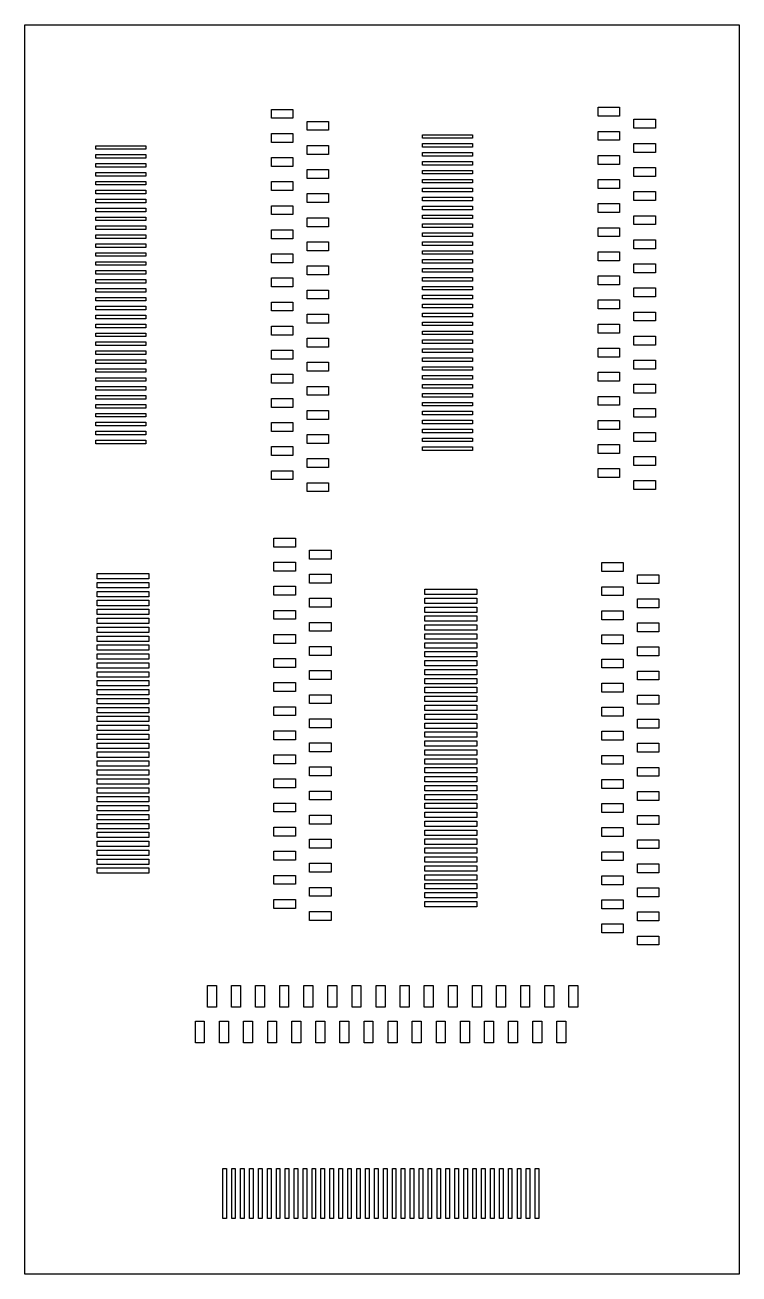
# Model space of a CAD drawing. Header units: inches. Extents: x 10.4 to 50.4, y 11.1 to 81.1.
import ezdxf

# ---------------------------------------------------------------- set-up
doc = ezdxf.new("R2010")
doc.units = ezdxf.units.IN
doc.header["$MEASUREMENT"] = 0
doc.layers.add('Hole', color=1, linetype='Continuous')

msp = doc.modelspace()

# ---------------------------------------------------------------- linework, layer by layer
at = {"layer": 'Hole'}
for p, q in [((10.395, 11.113), (10.395, 81.113)), ((10.395, 81.113), (50.395, 81.113)), ((50.395, 81.113), (50.395, 11.113)), ((24.207, 75.884), (24.207, 76.384)), ((24.207, 76.384), (25.407, 76.384)), ((25.407, 76.384), (25.407, 75.884)), ((42.508, 76), (42.508, 76.5)), ((42.508, 76.5), (43.708, 76.5)), ((43.708, 76.5), (43.708, 76)), ((25.407, 75.884), (24.207, 75.884)), ((26.207, 75.209), (26.207, 75.709)), ((26.207, 75.709), (27.407, 75.709)), ((27.407, 75.709), (27.407, 75.209)), ((43.708, 76), (42.508, 76)), ((44.508, 75.325), (44.508, 75.825)), ((44.508, 75.825), (45.708, 75.825)), ((45.708, 75.825), (45.708, 75.325)), ((24.207, 74.534), (24.207, 75.034)), ((24.207, 75.034), (25.407, 75.034)), ((25.407, 75.034), (25.407, 74.534)), ((27.407, 75.209), (26.207, 75.209)), ((32.658, 74.762), (32.658, 74.962)), ((32.658, 74.962), (35.458, 74.962)), ((35.458, 74.962), (35.458, 74.762)), ((42.508, 74.65), (42.508, 75.15)), ((42.508, 75.15), (43.708, 75.15)), ((43.708, 75.15), (43.708, 74.65)), ((45.708, 75.325), (44.508, 75.325)), ((14.357, 74.147), (14.357, 74.347)), ((14.357, 74.347), (17.157, 74.347)), ((17.157, 74.347), (17.157, 74.147)), ((25.407, 74.534), (24.207, 74.534)), ((26.207, 73.859), (26.207, 74.359)), ((26.207, 74.359), (27.407, 74.359)), ((27.407, 74.359), (27.407, 73.859)), ((35.458, 74.762), (32.658, 74.762)), ((32.658, 74.262), (32.658, 74.462)), ((32.658, 74.462), (35.458, 74.462)), ((35.458, 74.262), (32.658, 74.262)), ((35.458, 74.462), (35.458, 74.262)), ((43.708, 74.65), (42.508, 74.65)), ((44.508, 73.975), (44.508, 74.475)), ((44.508, 74.475), (45.708, 74.475)), ((45.708, 74.475), (45.708, 73.975)), ((17.157, 74.147), (14.357, 74.147)), ((14.357, 73.647), (14.357, 73.847)), ((14.357, 73.847), (17.157, 73.847)), ((17.157, 73.647), (14.357, 73.647)), ((17.157, 73.847), (17.157, 73.647)), ((24.207, 73.184), (24.207, 73.684)), ((24.207, 73.684), (25.407, 73.684)), ((25.407, 73.684), (25.407, 73.184)), ((27.407, 73.859), (26.207, 73.859)), ((32.658, 73.762), (32.658, 73.962)), ((32.658, 73.962), (35.458, 73.962)), ((35.458, 73.762), (32.658, 73.762)), ((35.458, 73.962), (35.458, 73.762)), ((42.508, 73.3), (42.508, 73.8)), ((42.508, 73.8), (43.708, 73.8)), ((43.708, 73.8), (43.708, 73.3)), ((45.708, 73.975), (44.508, 73.975)), ((14.357, 73.147), (14.357, 73.347)), ((14.357, 73.347), (17.157, 73.347)), ((17.157, 73.147), (14.357, 73.147)), ((14.357, 72.647), (14.357, 72.847)), ((14.357, 72.847), (17.157, 72.847)), ((17.157, 73.347), (17.157, 73.147)), ((17.157, 72.847), (17.157, 72.647)), ((25.407, 73.184), (24.207, 73.184)), ((26.207, 72.509), (26.207, 73.009)), ((26.207, 73.009), (27.407, 73.009)), ((27.407, 73.009), (27.407, 72.509)), ((32.658, 73.262), (32.658, 73.462)), ((32.658, 73.462), (35.458, 73.462)), ((35.458, 73.262), (32.658, 73.262)), ((32.658, 72.762), (32.658, 72.962)), ((32.658, 72.962), (35.458, 72.962)), ((35.458, 73.462), (35.458, 73.262)), ((35.458, 72.962), (35.458, 72.762)), ((43.708, 73.3), (42.508, 73.3)), ((44.508, 72.625), (44.508, 73.125)), ((44.508, 73.125), (45.708, 73.125)), ((45.708, 73.125), (45.708, 72.625)), ((17.157, 72.647), (14.357, 72.647)), ((14.357, 72.147), (14.357, 72.347)), ((14.357, 72.347), (17.157, 72.347)), ((17.157, 72.147), (14.357, 72.147)), ((17.157, 72.347), (17.157, 72.147)), ((24.207, 71.834), (24.207, 72.334)), ((24.207, 72.334), (25.407, 72.334)), ((25.407, 72.334), (25.407, 71.834)), ((27.407, 72.509), (26.207, 72.509)), ((35.458, 72.762), (32.658, 72.762)), ((32.658, 72.262), (32.658, 72.462)), ((32.658, 72.462), (35.458, 72.462)), ((35.458, 72.262), (32.658, 72.262)), ((35.458, 72.462), (35.458, 72.262)), ((42.508, 71.95), (42.508, 72.45)), ((42.508, 72.45), (43.708, 72.45)), ((43.708, 72.45), (43.708, 71.95)), ((45.708, 72.625), (44.508, 72.625)), ((14.357, 71.647), (14.357, 71.847)), ((14.357, 71.847), (17.157, 71.847)), ((17.157, 71.647), (14.357, 71.647)), ((17.157, 71.847), (17.157, 71.647)), ((25.407, 71.834), (24.207, 71.834)), ((26.207, 71.159), (26.207, 71.659)), ((26.207, 71.659), (27.407, 71.659)), ((27.407, 71.659), (27.407, 71.159)), ((32.658, 71.762), (32.658, 71.962)), ((32.658, 71.962), (35.458, 71.962)), ((35.458, 71.762), (32.658, 71.762)), ((32.658, 71.262), (32.658, 71.462)), ((32.658, 71.462), (35.458, 71.462)), ((35.458, 71.962), (35.458, 71.762)), ((35.458, 71.462), (35.458, 71.262)), ((43.708, 71.95), (42.508, 71.95)), ((44.508, 71.275), (44.508, 71.775)), ((44.508, 71.775), (45.708, 71.775)), ((45.708, 71.775), (45.708, 71.275)), ((14.357, 71.147), (14.357, 71.347)), ((14.357, 71.347), (17.157, 71.347)), ((17.157, 71.147), (14.357, 71.147)), ((14.357, 70.647), (14.357, 70.847)), ((14.357, 70.847), (17.157, 70.847)), ((17.157, 71.347), (17.157, 71.147)), ((17.157, 70.847), (17.157, 70.647)), ((24.207, 70.484), (24.207, 70.984)), ((24.207, 70.984), (25.407, 70.984)), ((25.407, 70.984), (25.407, 70.484)), ((27.407, 71.159), (26.207, 71.159)), ((35.458, 71.262), (32.658, 71.262)), ((32.658, 70.762), (32.658, 70.962)), ((32.658, 70.962), (35.458, 70.962)), ((35.458, 70.762), (32.658, 70.762)), ((35.458, 70.962), (35.458, 70.762)), ((42.508, 70.6), (42.508, 71.1)), ((42.508, 71.1), (43.708, 71.1)), ((43.708, 71.1), (43.708, 70.6)), ((45.708, 71.275), (44.508, 71.275)), ((17.157, 70.647), (14.357, 70.647)), ((14.357, 70.147), (14.357, 70.347)), ((14.357, 70.347), (17.157, 70.347)), ((17.157, 70.147), (14.357, 70.147)), ((17.157, 70.347), (17.157, 70.147)), ((25.407, 70.484), (24.207, 70.484)), ((26.207, 69.809), (26.207, 70.309)), ((26.207, 70.309), (27.407, 70.309)), ((27.407, 70.309), (27.407, 69.809)), ((32.658, 70.262), (32.658, 70.462)), ((32.658, 70.462), (35.458, 70.462)), ((35.458, 70.262), (32.658, 70.262)), ((35.458, 70.462), (35.458, 70.262)), ((43.708, 70.6), (42.508, 70.6)), ((44.508, 69.925), (44.508, 70.425)), ((44.508, 70.425), (45.708, 70.425)), ((45.708, 70.425), (45.708, 69.925)), ((14.357, 69.647), (14.357, 69.847)), ((14.357, 69.847), (17.157, 69.847)), ((17.157, 69.647), (14.357, 69.647)), ((14.357, 69.147), (14.357, 69.347)), ((14.357, 69.347), (17.157, 69.347)), ((17.157, 69.847), (17.157, 69.647)), ((17.157, 69.347), (17.157, 69.147)), ((24.207, 69.134), (24.207, 69.634)), ((24.207, 69.634), (25.407, 69.634)), ((25.407, 69.634), (25.407, 69.134)), ((27.407, 69.809), (26.207, 69.809)), ((32.658, 69.762), (32.658, 69.962)), ((32.658, 69.962), (35.458, 69.962)), ((35.458, 69.762), (32.658, 69.762)), ((32.658, 69.262), (32.658, 69.462)), ((32.658, 69.462), (35.458, 69.462)), ((35.458, 69.962), (35.458, 69.762)), ((35.458, 69.462), (35.458, 69.262)), ((42.508, 69.25), (42.508, 69.75)), ((42.508, 69.75), (43.708, 69.75)), ((43.708, 69.75), (43.708, 69.25)), ((45.708, 69.925), (44.508, 69.925)), ((17.157, 69.147), (14.357, 69.147)), ((14.357, 68.647), (14.357, 68.847)), ((14.357, 68.847), (17.157, 68.847)), ((17.157, 68.647), (14.357, 68.647)), ((17.157, 68.847), (17.157, 68.647)), ((25.407, 69.134), (24.207, 69.134)), ((26.207, 68.459), (26.207, 68.959)), ((26.207, 68.959), (27.407, 68.959)), ((27.407, 68.959), (27.407, 68.459)), ((35.458, 69.262), (32.658, 69.262)), ((32.658, 68.762), (32.658, 68.962)), ((32.658, 68.962), (35.458, 68.962)), ((35.458, 68.762), (32.658, 68.762)), ((35.458, 68.962), (35.458, 68.762)), ((43.708, 69.25), (42.508, 69.25)), ((44.508, 68.575), (44.508, 69.075)), ((44.508, 69.075), (45.708, 69.075)), ((45.708, 69.075), (45.708, 68.575)), ((14.357, 68.147), (14.357, 68.347)), ((14.357, 68.347), (17.157, 68.347)), ((17.157, 68.147), (14.357, 68.147)), ((17.157, 68.347), (17.157, 68.147)), ((24.207, 67.784), (24.207, 68.284)), ((24.207, 68.284), (25.407, 68.284)), ((25.407, 68.284), (25.407, 67.784)), ((27.407, 68.459), (26.207, 68.459)), ((32.658, 68.262), (32.658, 68.462)), ((32.658, 68.462), (35.458, 68.462)), ((35.458, 68.262), (32.658, 68.262)), ((32.658, 67.762), (32.658, 67.962)), ((32.658, 67.962), (35.458, 67.962)), ((35.458, 68.462), (35.458, 68.262)), ((35.458, 67.962), (35.458, 67.762)), ((42.508, 67.9), (42.508, 68.4)), ((42.508, 68.4), (43.708, 68.4)), ((43.708, 68.4), (43.708, 67.9)), ((45.708, 68.575), (44.508, 68.575)), ((14.357, 67.647), (14.357, 67.847)), ((14.357, 67.847), (17.157, 67.847)), ((17.157, 67.647), (14.357, 67.647)), ((14.357, 67.147), (14.357, 67.347)), ((14.357, 67.347), (17.157, 67.347)), ((17.157, 67.847), (17.157, 67.647)), ((17.157, 67.347), (17.157, 67.147)), ((25.407, 67.784), (24.207, 67.784)), ((26.207, 67.109), (26.207, 67.609)), ((26.207, 67.609), (27.407, 67.609)), ((27.407, 67.609), (27.407, 67.109)), ((35.458, 67.762), (32.658, 67.762)), ((32.658, 67.262), (32.658, 67.462)), ((32.658, 67.462), (35.458, 67.462)), ((35.458, 67.262), (32.658, 67.262)), ((35.458, 67.462), (35.458, 67.262)), ((43.708, 67.9), (42.508, 67.9)), ((44.508, 67.225), (44.508, 67.725)), ((44.508, 67.725), (45.708, 67.725)), ((45.708, 67.225), (44.508, 67.225)), ((45.708, 67.725), (45.708, 67.225)), ((17.157, 67.147), (14.357, 67.147)), ((14.357, 66.647), (14.357, 66.847)), ((14.357, 66.847), (17.157, 66.847)), ((17.157, 66.647), (14.357, 66.647)), ((17.157, 66.847), (17.157, 66.647)), ((24.207, 66.434), (24.207, 66.934)), ((24.207, 66.934), (25.407, 66.934)), ((25.407, 66.934), (25.407, 66.434)), ((27.407, 67.109), (26.207, 67.109)), ((32.658, 66.762), (32.658, 66.962)), ((32.658, 66.962), (35.458, 66.962)), ((35.458, 66.762), (32.658, 66.762)), ((35.458, 66.962), (35.458, 66.762)), ((42.508, 66.55), (42.508, 67.05)), ((42.508, 67.05), (43.708, 67.05)), ((43.708, 66.55), (42.508, 66.55)), ((43.708, 67.05), (43.708, 66.55)), ((14.357, 66.147), (14.357, 66.347)), ((14.357, 66.347), (17.157, 66.347)), ((17.157, 66.147), (14.357, 66.147)), ((14.357, 65.647), (14.357, 65.847)), ((14.357, 65.847), (17.157, 65.847)), ((17.157, 66.347), (17.157, 66.147)), ((17.157, 65.847), (17.157, 65.647)), ((25.407, 66.434), (24.207, 66.434)), ((26.207, 65.759), (26.207, 66.259)), ((26.207, 66.259), (27.407, 66.259)), ((27.407, 66.259), (27.407, 65.759)), ((32.658, 66.262), (32.658, 66.462)), ((32.658, 66.462), (35.458, 66.462)), ((35.458, 66.262), (32.658, 66.262)), ((32.658, 65.762), (32.658, 65.962)), ((32.658, 65.962), (35.458, 65.962)), ((35.458, 66.462), (35.458, 66.262)), ((35.458, 65.962), (35.458, 65.762)), ((44.508, 65.875), (44.508, 66.375)), ((44.508, 66.375), (45.708, 66.375)), ((45.708, 65.875), (44.508, 65.875)), ((45.708, 66.375), (45.708, 65.875)), ((17.157, 65.647), (14.357, 65.647)), ((14.357, 65.147), (14.357, 65.347)), ((14.357, 65.347), (17.157, 65.347)), ((17.157, 65.147), (14.357, 65.147)), ((17.157, 65.347), (17.157, 65.147)), ((24.207, 65.084), (24.207, 65.584)), ((24.207, 65.584), (25.407, 65.584)), ((25.407, 65.584), (25.407, 65.084)), ((27.407, 65.759), (26.207, 65.759)), ((35.458, 65.762), (32.658, 65.762)), ((32.658, 65.262), (32.658, 65.462)), ((32.658, 65.462), (35.458, 65.462)), ((35.458, 65.262), (32.658, 65.262)), ((35.458, 65.462), (35.458, 65.262)), ((42.508, 65.2), (42.508, 65.7)), ((42.508, 65.7), (43.708, 65.7)), ((43.708, 65.2), (42.508, 65.2)), ((43.708, 65.7), (43.708, 65.2)), ((14.357, 64.647), (14.357, 64.847)), ((14.357, 64.847), (17.157, 64.847)), ((17.157, 64.647), (14.357, 64.647)), ((17.157, 64.847), (17.157, 64.647)), ((25.407, 65.084), (24.207, 65.084)), ((26.207, 64.409), (26.207, 64.909)), ((26.207, 64.909), (27.407, 64.909)), ((27.407, 64.409), (26.207, 64.409)), ((27.407, 64.909), (27.407, 64.409)), ((32.658, 64.762), (32.658, 64.962)), ((32.658, 64.962), (35.458, 64.962)), ((35.458, 64.762), (32.658, 64.762)), ((32.658, 64.262), (32.658, 64.462)), ((32.658, 64.462), (35.458, 64.462)), ((35.458, 64.962), (35.458, 64.762)), ((35.458, 64.462), (35.458, 64.262)), ((44.508, 64.525), (44.508, 65.025)), ((44.508, 65.025), (45.708, 65.025)), ((45.708, 64.525), (44.508, 64.525)), ((45.708, 65.025), (45.708, 64.525)), ((14.357, 64.147), (14.357, 64.347)), ((14.357, 64.347), (17.157, 64.347)), ((17.157, 64.147), (14.357, 64.147)), ((14.357, 63.647), (14.357, 63.847)), ((14.357, 63.847), (17.157, 63.847)), ((17.157, 64.347), (17.157, 64.147)), ((17.157, 63.847), (17.157, 63.647)), ((24.207, 63.734), (24.207, 64.234)), ((24.207, 64.234), (25.407, 64.234)), ((25.407, 63.734), (24.207, 63.734)), ((25.407, 64.234), (25.407, 63.734)), ((35.458, 64.262), (32.658, 64.262)), ((32.658, 63.762), (32.658, 63.962)), ((32.658, 63.962), (35.458, 63.962)), ((35.458, 63.762), (32.658, 63.762)), ((35.458, 63.962), (35.458, 63.762)), ((42.508, 63.85), (42.508, 64.35)), ((42.508, 64.35), (43.708, 64.35)), ((43.708, 63.85), (42.508, 63.85)), ((43.708, 64.35), (43.708, 63.85)), ((17.157, 63.647), (14.357, 63.647)), ((14.357, 63.147), (14.357, 63.347)), ((14.357, 63.347), (17.157, 63.347)), ((17.157, 63.147), (14.357, 63.147)), ((17.157, 63.347), (17.157, 63.147)), ((26.207, 63.059), (26.207, 63.559)), ((26.207, 63.559), (27.407, 63.559)), ((27.407, 63.059), (26.207, 63.059)), ((27.407, 63.559), (27.407, 63.059)), ((32.658, 63.262), (32.658, 63.462)), ((32.658, 63.462), (35.458, 63.462)), ((35.458, 63.262), (32.658, 63.262)), ((35.458, 63.462), (35.458, 63.262)), ((44.508, 63.175), (44.508, 63.675)), ((44.508, 63.675), (45.708, 63.675)), ((45.708, 63.175), (44.508, 63.175)), ((45.708, 63.675), (45.708, 63.175)), ((14.357, 62.647), (14.357, 62.847)), ((14.357, 62.847), (17.157, 62.847)), ((17.157, 62.647), (14.357, 62.647)), ((14.357, 62.147), (14.357, 62.347)), ((14.357, 62.347), (17.157, 62.347)), ((17.157, 62.847), (17.157, 62.647)), ((17.157, 62.347), (17.157, 62.147)), ((24.207, 62.384), (24.207, 62.884)), ((24.207, 62.884), (25.407, 62.884)), ((25.407, 62.384), (24.207, 62.384)), ((25.407, 62.884), (25.407, 62.384)), ((32.658, 62.762), (32.658, 62.962)), ((32.658, 62.962), (35.458, 62.962)), ((35.458, 62.762), (32.658, 62.762)), ((32.658, 62.262), (32.658, 62.462)), ((32.658, 62.462), (35.458, 62.462)), ((35.458, 62.962), (35.458, 62.762)), ((35.458, 62.462), (35.458, 62.262)), ((42.508, 62.5), (42.508, 63)), ((42.508, 63), (43.708, 63)), ((43.708, 62.5), (42.508, 62.5)), ((43.708, 63), (43.708, 62.5)), ((44.508, 61.825), (44.508, 62.325)), ((44.508, 62.325), (45.708, 62.325)), ((45.708, 62.325), (45.708, 61.825)), ((17.157, 62.147), (14.357, 62.147)), ((14.357, 61.647), (14.357, 61.847)), ((14.357, 61.847), (17.157, 61.847)), ((17.157, 61.647), (14.357, 61.647)), ((17.157, 61.847), (17.157, 61.647)), ((26.207, 61.709), (26.207, 62.209)), ((26.207, 62.209), (27.407, 62.209)), ((27.407, 61.709), (26.207, 61.709)), ((27.407, 62.209), (27.407, 61.709)), ((35.458, 62.262), (32.658, 62.262)), ((32.658, 61.762), (32.658, 61.962)), ((32.658, 61.962), (35.458, 61.962)), ((35.458, 61.762), (32.658, 61.762)), ((35.458, 61.962), (35.458, 61.762)), ((42.508, 61.15), (42.508, 61.65)), ((42.508, 61.65), (43.708, 61.65)), ((43.708, 61.65), (43.708, 61.15)), ((45.708, 61.825), (44.508, 61.825)), ((14.357, 61.147), (14.357, 61.347)), ((14.357, 61.347), (17.157, 61.347)), ((17.157, 61.147), (14.357, 61.147)), ((17.157, 61.347), (17.157, 61.147)), ((24.207, 61.034), (24.207, 61.534)), ((24.207, 61.534), (25.407, 61.534)), ((25.407, 61.034), (24.207, 61.034)), ((25.407, 61.534), (25.407, 61.034)), ((32.658, 61.262), (32.658, 61.462)), ((32.658, 61.462), (35.458, 61.462)), ((35.458, 61.262), (32.658, 61.262)), ((32.658, 60.762), (32.658, 60.962)), ((32.658, 60.962), (35.458, 60.962)), ((35.458, 61.462), (35.458, 61.262)), ((35.458, 60.962), (35.458, 60.762)), ((43.708, 61.15), (42.508, 61.15)), ((44.508, 60.475), (44.508, 60.975)), ((44.508, 60.975), (45.708, 60.975)), ((45.708, 60.975), (45.708, 60.475)), ((14.357, 60.647), (14.357, 60.847)), ((14.357, 60.847), (17.157, 60.847)), ((17.157, 60.647), (14.357, 60.647)), ((14.357, 60.147), (14.357, 60.347)), ((14.357, 60.347), (17.157, 60.347)), ((17.157, 60.847), (17.157, 60.647)), ((17.157, 60.347), (17.157, 60.147)), ((26.207, 60.359), (26.207, 60.859)), ((26.207, 60.859), (27.407, 60.859)), ((27.407, 60.359), (26.207, 60.359)), ((27.407, 60.859), (27.407, 60.359)), ((35.458, 60.762), (32.658, 60.762)), ((32.658, 60.262), (32.658, 60.462)), ((32.658, 60.462), (35.458, 60.462)), ((35.458, 60.262), (32.658, 60.262)), ((35.458, 60.462), (35.458, 60.262)), ((42.508, 59.8), (42.508, 60.3)), ((42.508, 60.3), (43.708, 60.3)), ((43.708, 60.3), (43.708, 59.8)), ((45.708, 60.475), (44.508, 60.475)), ((17.157, 60.147), (14.357, 60.147)), ((14.357, 59.647), (14.357, 59.847)), ((14.357, 59.847), (17.157, 59.847)), ((17.157, 59.647), (14.357, 59.647)), ((17.157, 59.847), (17.157, 59.647)), ((24.207, 59.684), (24.207, 60.184)), ((24.207, 60.184), (25.407, 60.184)), ((25.407, 59.684), (24.207, 59.684)), ((25.407, 60.184), (25.407, 59.684)), ((26.207, 59.009), (26.207, 59.509)), ((26.207, 59.509), (27.407, 59.509)), ((27.407, 59.509), (27.407, 59.009)), ((32.658, 59.762), (32.658, 59.962)), ((32.658, 59.962), (35.458, 59.962)), ((35.458, 59.762), (32.658, 59.762)), ((35.458, 59.962), (35.458, 59.762)), ((43.708, 59.8), (42.508, 59.8)), ((44.508, 59.125), (44.508, 59.625)), ((44.508, 59.625), (45.708, 59.625)), ((45.708, 59.625), (45.708, 59.125)), ((14.357, 59.147), (14.357, 59.347)), ((14.357, 59.347), (17.157, 59.347)), ((17.157, 59.147), (14.357, 59.147)), ((14.357, 58.647), (14.357, 58.847)), ((14.357, 58.847), (17.157, 58.847)), ((17.157, 59.347), (17.157, 59.147)), ((17.157, 58.847), (17.157, 58.647)), ((24.207, 58.334), (24.207, 58.834)), ((24.207, 58.834), (25.407, 58.834)), ((25.407, 58.834), (25.407, 58.334)), ((27.407, 59.009), (26.207, 59.009)), ((32.658, 59.262), (32.658, 59.462)), ((32.658, 59.462), (35.458, 59.462)), ((35.458, 59.262), (32.658, 59.262)), ((32.658, 58.762), (32.658, 58.962)), ((32.658, 58.962), (35.458, 58.962)), ((35.458, 59.462), (35.458, 59.262)), ((35.458, 58.962), (35.458, 58.762)), ((42.508, 58.45), (42.508, 58.95)), ((42.508, 58.95), (43.708, 58.95)), ((43.708, 58.95), (43.708, 58.45)), ((45.708, 59.125), (44.508, 59.125)), ((17.157, 58.647), (14.357, 58.647)), ((14.357, 58.147), (14.357, 58.347)), ((14.357, 58.347), (17.157, 58.347)), ((17.157, 58.147), (14.357, 58.147)), ((17.157, 58.347), (17.157, 58.147)), ((25.407, 58.334), (24.207, 58.334)), ((26.207, 57.659), (26.207, 58.159)), ((26.207, 58.159), (27.407, 58.159)), ((27.407, 58.159), (27.407, 57.659)), ((35.458, 58.762), (32.658, 58.762)), ((32.658, 58.262), (32.658, 58.462)), ((32.658, 58.462), (35.458, 58.462)), ((35.458, 58.262), (32.658, 58.262)), ((35.458, 58.462), (35.458, 58.262)), ((43.708, 58.45), (42.508, 58.45)), ((44.508, 57.775), (44.508, 58.275)), ((44.508, 58.275), (45.708, 58.275)), ((45.708, 58.275), (45.708, 57.775)), ((14.357, 57.647), (14.357, 57.847)), ((14.357, 57.847), (17.157, 57.847)), ((17.157, 57.647), (14.357, 57.647)), ((17.157, 57.847), (17.157, 57.647)), ((24.207, 56.984), (24.207, 57.484)), ((24.207, 57.484), (25.407, 57.484)), ((25.407, 57.484), (25.407, 56.984)), ((27.407, 57.659), (26.207, 57.659)), ((32.658, 57.762), (32.658, 57.962)), ((32.658, 57.962), (35.458, 57.962)), ((35.458, 57.762), (32.658, 57.762)), ((32.658, 57.262), (32.658, 57.462)), ((32.658, 57.462), (35.458, 57.462)), ((35.458, 57.962), (35.458, 57.762)), ((35.458, 57.462), (35.458, 57.262)), ((42.508, 57.1), (42.508, 57.6)), ((42.508, 57.6), (43.708, 57.6)), ((43.708, 57.6), (43.708, 57.1)), ((45.708, 57.775), (44.508, 57.775)), ((25.407, 56.984), (24.207, 56.984)), ((26.207, 56.309), (26.207, 56.809)), ((26.207, 56.809), (27.407, 56.809)), ((27.407, 56.809), (27.407, 56.309)), ((35.458, 57.262), (32.658, 57.262)), ((43.708, 57.1), (42.508, 57.1)), ((44.508, 56.425), (44.508, 56.925)), ((44.508, 56.925), (45.708, 56.925)), ((45.708, 56.925), (45.708, 56.425)), ((24.207, 55.634), (24.207, 56.134)), ((24.207, 56.134), (25.407, 56.134)), ((25.407, 56.134), (25.407, 55.634)), ((27.407, 56.309), (26.207, 56.309)), ((42.508, 55.75), (42.508, 56.25)), ((42.508, 56.25), (43.708, 56.25)), ((43.708, 56.25), (43.708, 55.75)), ((45.708, 56.425), (44.508, 56.425)), ((25.407, 55.634), (24.207, 55.634)), ((26.207, 54.959), (26.207, 55.459)), ((26.207, 55.459), (27.407, 55.459)), ((27.407, 55.459), (27.407, 54.959)), ((43.708, 55.75), (42.508, 55.75)), ((44.508, 55.075), (44.508, 55.575)), ((44.508, 55.575), (45.708, 55.575)), ((45.708, 55.575), (45.708, 55.075)), ((27.407, 54.959), (26.207, 54.959)), ((45.708, 55.075), (44.508, 55.075)), ((24.342, 51.856), (24.342, 52.356)), ((24.342, 52.356), (25.542, 52.356)), ((25.542, 51.856), (24.342, 51.856)), ((25.542, 52.356), (25.542, 51.856)), ((26.342, 51.181), (26.342, 51.681)), ((26.342, 51.681), (27.542, 51.681)), ((27.542, 51.181), (26.342, 51.181)), ((27.542, 51.681), (27.542, 51.181)), ((24.342, 50.506), (24.342, 51.006)), ((24.342, 51.006), (25.542, 51.006)), ((25.542, 50.506), (24.342, 50.506)), ((25.542, 51.006), (25.542, 50.506)), ((42.703, 50.48), (42.703, 50.98)), ((42.703, 50.98), (43.903, 50.98)), ((43.903, 50.48), (42.703, 50.48)), ((43.903, 50.98), (43.903, 50.48)), ((14.442, 50.069), (14.442, 50.369)), ((14.442, 50.369), (17.342, 50.369)), ((17.342, 50.069), (14.442, 50.069)), ((14.442, 49.569), (14.442, 49.869)), ((14.442, 49.869), (17.342, 49.869)), ((17.342, 50.369), (17.342, 50.069)), ((17.342, 49.869), (17.342, 49.569)), ((26.342, 49.831), (26.342, 50.331)), ((26.342, 50.331), (27.542, 50.331)), ((27.542, 49.831), (26.342, 49.831)), ((27.542, 50.331), (27.542, 49.831)), ((44.703, 49.805), (44.703, 50.305)), ((44.703, 50.305), (45.903, 50.305)), ((45.903, 49.805), (44.703, 49.805)), ((45.903, 50.305), (45.903, 49.805)), ((17.342, 49.569), (14.442, 49.569)), ((14.442, 49.069), (14.442, 49.369)), ((14.442, 49.369), (17.342, 49.369)), ((17.342, 49.069), (14.442, 49.069)), ((17.342, 49.369), (17.342, 49.069)), ((24.342, 49.156), (24.342, 49.656)), ((24.342, 49.656), (25.542, 49.656)), ((25.542, 49.156), (24.342, 49.156)), ((25.542, 49.656), (25.542, 49.156)), ((32.803, 49.193), (32.803, 49.493)), ((32.803, 49.493), (35.703, 49.493)), ((35.703, 49.193), (32.803, 49.193)), ((35.703, 49.493), (35.703, 49.193)), ((42.703, 49.13), (42.703, 49.63)), ((42.703, 49.63), (43.903, 49.63)), ((43.903, 49.13), (42.703, 49.13)), ((43.903, 49.63), (43.903, 49.13)), ((14.442, 48.569), (14.442, 48.869)), ((14.442, 48.869), (17.342, 48.869)), ((17.342, 48.569), (14.442, 48.569)), ((14.442, 48.069), (14.442, 48.369)), ((14.442, 48.369), (17.342, 48.369)), ((17.342, 48.869), (17.342, 48.569)), ((17.342, 48.369), (17.342, 48.069)), ((24.342, 47.806), (24.342, 48.306)), ((24.342, 48.306), (25.542, 48.306)), ((25.542, 48.306), (25.542, 47.806)), ((26.342, 48.481), (26.342, 48.981)), ((26.342, 48.981), (27.542, 48.981)), ((27.542, 48.481), (26.342, 48.481)), ((27.542, 48.981), (27.542, 48.481)), ((32.803, 48.693), (32.803, 48.993)), ((32.803, 48.993), (35.703, 48.993)), ((35.703, 48.693), (32.803, 48.693)), ((32.803, 48.193), (32.803, 48.493)), ((32.803, 48.493), (35.703, 48.493)), ((35.703, 48.993), (35.703, 48.693)), ((35.703, 48.493), (35.703, 48.193)), ((44.703, 48.455), (44.703, 48.955)), ((44.703, 48.955), (45.903, 48.955)), ((45.903, 48.455), (44.703, 48.455)), ((45.903, 48.955), (45.903, 48.455)), ((17.342, 48.069), (14.442, 48.069)), ((14.442, 47.569), (14.442, 47.869)), ((14.442, 47.869), (17.342, 47.869)), ((17.342, 47.869), (17.342, 47.569)), ((25.542, 47.806), (24.342, 47.806)), ((26.342, 47.131), (26.342, 47.631)), ((26.342, 47.631), (27.542, 47.631)), ((27.542, 47.631), (27.542, 47.131)), ((35.703, 48.193), (32.803, 48.193)), ((32.803, 47.693), (32.803, 47.993)), ((32.803, 47.993), (35.703, 47.993)), ((35.703, 47.693), (32.803, 47.693)), ((35.703, 47.993), (35.703, 47.693)), ((42.703, 47.78), (42.703, 48.28)), ((42.703, 48.28), (43.903, 48.28)), ((43.903, 47.78), (42.703, 47.78)), ((43.903, 48.28), (43.903, 47.78)), ((44.703, 47.105), (44.703, 47.605)), ((44.703, 47.605), (45.903, 47.605)), ((45.903, 47.605), (45.903, 47.105)), ((17.342, 47.569), (14.442, 47.569)), ((14.442, 47.069), (14.442, 47.369)), ((14.442, 47.369), (17.342, 47.369)), ((17.342, 47.069), (14.442, 47.069)), ((17.342, 47.369), (17.342, 47.069)), ((24.342, 46.456), (24.342, 46.956)), ((24.342, 46.956), (25.542, 46.956)), ((25.542, 46.956), (25.542, 46.456)), ((27.542, 47.131), (26.342, 47.131)), ((32.803, 47.193), (32.803, 47.493)), ((32.803, 47.493), (35.703, 47.493)), ((35.703, 47.193), (32.803, 47.193)), ((32.803, 46.693), (32.803, 46.993)), ((32.803, 46.993), (35.703, 46.993)), ((35.703, 47.493), (35.703, 47.193)), ((35.703, 46.993), (35.703, 46.693)), ((42.703, 46.43), (42.703, 46.93)), ((42.703, 46.93), (43.903, 46.93)), ((43.903, 46.93), (43.903, 46.43)), ((45.903, 47.105), (44.703, 47.105)), ((14.442, 46.569), (14.442, 46.869)), ((14.442, 46.869), (17.342, 46.869)), ((17.342, 46.569), (14.442, 46.569)), ((14.442, 46.069), (14.442, 46.369)), ((14.442, 46.369), (17.342, 46.369)), ((17.342, 46.869), (17.342, 46.569)), ((17.342, 46.369), (17.342, 46.069)), ((25.542, 46.456), (24.342, 46.456)), ((26.342, 45.781), (26.342, 46.281)), ((26.342, 46.281), (27.542, 46.281)), ((27.542, 46.281), (27.542, 45.781)), ((35.703, 46.693), (32.803, 46.693)), ((32.803, 46.193), (32.803, 46.493)), ((32.803, 46.493), (35.703, 46.493)), ((35.703, 46.493), (35.703, 46.193)), ((43.903, 46.43), (42.703, 46.43)), ((44.703, 45.755), (44.703, 46.255)), ((44.703, 46.255), (45.903, 46.255)), ((45.903, 46.255), (45.903, 45.755)), ((17.342, 46.069), (14.442, 46.069)), ((14.442, 45.569), (14.442, 45.869)), ((14.442, 45.869), (17.342, 45.869)), ((17.342, 45.569), (14.442, 45.569)), ((17.342, 45.869), (17.342, 45.569)), ((24.342, 45.106), (24.342, 45.606)), ((24.342, 45.606), (25.542, 45.606)), ((25.542, 45.606), (25.542, 45.106)), ((27.542, 45.781), (26.342, 45.781)), ((35.703, 46.193), (32.803, 46.193)), ((32.803, 45.693), (32.803, 45.993)), ((32.803, 45.993), (35.703, 45.993)), ((35.703, 45.693), (32.803, 45.693)), ((35.703, 45.993), (35.703, 45.693)), ((42.703, 45.08), (42.703, 45.58)), ((42.703, 45.58), (43.903, 45.58)), ((43.903, 45.58), (43.903, 45.08)), ((45.903, 45.755), (44.703, 45.755)), ((14.442, 45.069), (14.442, 45.369)), ((14.442, 45.369), (17.342, 45.369)), ((17.342, 45.069), (14.442, 45.069)), ((14.442, 44.569), (14.442, 44.869)), ((14.442, 44.869), (17.342, 44.869)), ((17.342, 45.369), (17.342, 45.069)), ((17.342, 44.869), (17.342, 44.569)), ((25.542, 45.106), (24.342, 45.106)), ((26.342, 44.431), (26.342, 44.931)), ((26.342, 44.931), (27.542, 44.931)), ((27.542, 44.931), (27.542, 44.431)), ((32.803, 45.193), (32.803, 45.493)), ((32.803, 45.493), (35.703, 45.493)), ((35.703, 45.193), (32.803, 45.193)), ((32.803, 44.693), (32.803, 44.993)), ((32.803, 44.993), (35.703, 44.993)), ((35.703, 45.493), (35.703, 45.193)), ((35.703, 44.993), (35.703, 44.693)), ((43.903, 45.08), (42.703, 45.08)), ((44.703, 44.405), (44.703, 44.905)), ((44.703, 44.905), (45.903, 44.905)), ((45.903, 44.905), (45.903, 44.405)), ((17.342, 44.569), (14.442, 44.569)), ((14.442, 44.069), (14.442, 44.369)), ((14.442, 44.369), (17.342, 44.369)), ((17.342, 44.369), (17.342, 44.069)), ((24.342, 43.756), (24.342, 44.256)), ((24.342, 44.256), (25.542, 44.256)), ((25.542, 44.256), (25.542, 43.756)), ((27.542, 44.431), (26.342, 44.431)), ((35.703, 44.693), (32.803, 44.693)), ((32.803, 44.193), (32.803, 44.493)), ((32.803, 44.493), (35.703, 44.493)), ((35.703, 44.193), (32.803, 44.193)), ((35.703, 44.493), (35.703, 44.193)), ((42.703, 43.73), (42.703, 44.23)), ((42.703, 44.23), (43.903, 44.23)), ((43.903, 44.23), (43.903, 43.73)), ((45.903, 44.405), (44.703, 44.405)), ((17.342, 44.069), (14.442, 44.069)), ((14.442, 43.569), (14.442, 43.869)), ((14.442, 43.869), (17.342, 43.869)), ((17.342, 43.569), (14.442, 43.569)), ((17.342, 43.869), (17.342, 43.569)), ((25.542, 43.756), (24.342, 43.756)), ((26.342, 43.081), (26.342, 43.581)), ((26.342, 43.581), (27.542, 43.581)), ((27.542, 43.581), (27.542, 43.081)), ((32.803, 43.693), (32.803, 43.993)), ((32.803, 43.993), (35.703, 43.993)), ((35.703, 43.693), (32.803, 43.693)), ((32.803, 43.193), (32.803, 43.493)), ((32.803, 43.493), (35.703, 43.493)), ((35.703, 43.993), (35.703, 43.693)), ((35.703, 43.493), (35.703, 43.193)), ((43.903, 43.73), (42.703, 43.73)), ((44.703, 43.055), (44.703, 43.555)), ((44.703, 43.555), (45.903, 43.555)), ((45.903, 43.555), (45.903, 43.055)), ((14.442, 43.069), (14.442, 43.369)), ((14.442, 43.369), (17.342, 43.369)), ((17.342, 43.069), (14.442, 43.069)), ((14.442, 42.569), (14.442, 42.869)), ((14.442, 42.869), (17.342, 42.869)), ((17.342, 43.369), (17.342, 43.069)), ((17.342, 42.869), (17.342, 42.569)), ((24.342, 42.406), (24.342, 42.906)), ((24.342, 42.906), (25.542, 42.906)), ((25.542, 42.906), (25.542, 42.406)), ((27.542, 43.081), (26.342, 43.081)), ((35.703, 43.193), (32.803, 43.193)), ((32.803, 42.693), (32.803, 42.993)), ((32.803, 42.993), (35.703, 42.993)), ((35.703, 42.993), (35.703, 42.693)), ((42.703, 42.38), (42.703, 42.88)), ((42.703, 42.88), (43.903, 42.88)), ((43.903, 42.88), (43.903, 42.38)), ((45.903, 43.055), (44.703, 43.055)), ((17.342, 42.569), (14.442, 42.569)), ((14.442, 42.069), (14.442, 42.369)), ((14.442, 42.369), (17.342, 42.369)), ((17.342, 42.069), (14.442, 42.069)), ((17.342, 42.369), (17.342, 42.069)), ((25.542, 42.406), (24.342, 42.406)), ((26.342, 41.731), (26.342, 42.231)), ((26.342, 42.231), (27.542, 42.231)), ((27.542, 42.231), (27.542, 41.731)), ((35.703, 42.693), (32.803, 42.693)), ((32.803, 42.193), (32.803, 42.493)), ((32.803, 42.493), (35.703, 42.493)), ((35.703, 42.193), (32.803, 42.193)), ((35.703, 42.493), (35.703, 42.193)), ((43.903, 42.38), (42.703, 42.38)), ((44.703, 41.705), (44.703, 42.205)), ((44.703, 42.205), (45.903, 42.205)), ((45.903, 42.205), (45.903, 41.705)), ((14.442, 41.569), (14.442, 41.869)), ((14.442, 41.869), (17.342, 41.869)), ((17.342, 41.569), (14.442, 41.569)), ((14.442, 41.069), (14.442, 41.369)), ((14.442, 41.369), (17.342, 41.369)), ((17.342, 41.869), (17.342, 41.569)), ((17.342, 41.369), (17.342, 41.069)), ((24.342, 41.056), (24.342, 41.556)), ((24.342, 41.556), (25.542, 41.556)), ((25.542, 41.556), (25.542, 41.056)), ((27.542, 41.731), (26.342, 41.731)), ((32.803, 41.693), (32.803, 41.993)), ((32.803, 41.993), (35.703, 41.993)), ((35.703, 41.693), (32.803, 41.693)), ((32.803, 41.193), (32.803, 41.493)), ((32.803, 41.493), (35.703, 41.493)), ((35.703, 41.993), (35.703, 41.693)), ((35.703, 41.493), (35.703, 41.193)), ((42.703, 41.03), (42.703, 41.53)), ((42.703, 41.53), (43.903, 41.53)), ((43.903, 41.53), (43.903, 41.03)), ((45.903, 41.705), (44.703, 41.705)), ((17.342, 41.069), (14.442, 41.069)), ((14.442, 40.569), (14.442, 40.869)), ((14.442, 40.869), (17.342, 40.869)), ((17.342, 40.869), (17.342, 40.569)), ((25.542, 41.056), (24.342, 41.056)), ((26.342, 40.381), (26.342, 40.881)), ((26.342, 40.881), (27.542, 40.881)), ((27.542, 40.881), (27.542, 40.381)), ((35.703, 41.193), (32.803, 41.193)), ((32.803, 40.693), (32.803, 40.993)), ((32.803, 40.993), (35.703, 40.993)), ((35.703, 40.693), (32.803, 40.693)), ((35.703, 40.993), (35.703, 40.693)), ((43.903, 41.03), (42.703, 41.03)), ((44.703, 40.355), (44.703, 40.855)), ((44.703, 40.855), (45.903, 40.855)), ((45.903, 40.855), (45.903, 40.355)), ((17.342, 40.569), (14.442, 40.569)), ((14.442, 40.069), (14.442, 40.369)), ((14.442, 40.369), (17.342, 40.369)), ((17.342, 40.069), (14.442, 40.069)), ((17.342, 40.369), (17.342, 40.069)), ((24.342, 39.706), (24.342, 40.206)), ((24.342, 40.206), (25.542, 40.206)), ((25.542, 40.206), (25.542, 39.706)), ((27.542, 40.381), (26.342, 40.381)), ((32.803, 40.193), (32.803, 40.493)), ((32.803, 40.493), (35.703, 40.493)), ((35.703, 40.193), (32.803, 40.193)), ((32.803, 39.693), (32.803, 39.993)), ((32.803, 39.993), (35.703, 39.993)), ((35.703, 40.493), (35.703, 40.193)), ((35.703, 39.993), (35.703, 39.693)), ((42.703, 39.68), (42.703, 40.18)), ((42.703, 40.18), (43.903, 40.18)), ((43.903, 40.18), (43.903, 39.68)), ((45.903, 40.355), (44.703, 40.355)), ((14.442, 39.569), (14.442, 39.869)), ((14.442, 39.869), (17.342, 39.869)), ((17.342, 39.569), (14.442, 39.569)), ((14.442, 39.069), (14.442, 39.369)), ((14.442, 39.369), (17.342, 39.369)), ((17.342, 39.869), (17.342, 39.569)), ((17.342, 39.369), (17.342, 39.069)), ((25.542, 39.706), (24.342, 39.706)), ((26.342, 39.031), (26.342, 39.531)), ((26.342, 39.531), (27.542, 39.531)), ((27.542, 39.531), (27.542, 39.031)), ((35.703, 39.693), (32.803, 39.693)), ((32.803, 39.193), (32.803, 39.493)), ((32.803, 39.493), (35.703, 39.493)), ((35.703, 39.493), (35.703, 39.193)), ((43.903, 39.68), (42.703, 39.68)), ((44.703, 39.005), (44.703, 39.505)), ((44.703, 39.505), (45.903, 39.505)), ((45.903, 39.505), (45.903, 39.005)), ((17.342, 39.069), (14.442, 39.069)), ((14.442, 38.569), (14.442, 38.869)), ((14.442, 38.869), (17.342, 38.869)), ((17.342, 38.569), (14.442, 38.569)), ((17.342, 38.869), (17.342, 38.569)), ((24.342, 38.356), (24.342, 38.856)), ((24.342, 38.856), (25.542, 38.856)), ((25.542, 38.856), (25.542, 38.356)), ((27.542, 39.031), (26.342, 39.031)), ((35.703, 39.193), (32.803, 39.193)), ((32.803, 38.693), (32.803, 38.993)), ((32.803, 38.993), (35.703, 38.993)), ((35.703, 38.693), (32.803, 38.693)), ((35.703, 38.993), (35.703, 38.693)), ((42.703, 38.33), (42.703, 38.83)), ((42.703, 38.83), (43.903, 38.83)), ((43.903, 38.83), (43.903, 38.33)), ((45.903, 39.005), (44.703, 39.005)), ((14.442, 38.069), (14.442, 38.369)), ((14.442, 38.369), (17.342, 38.369)), ((17.342, 38.069), (14.442, 38.069)), ((14.442, 37.569), (14.442, 37.869)), ((14.442, 37.869), (17.342, 37.869)), ((17.342, 38.369), (17.342, 38.069)), ((17.342, 37.869), (17.342, 37.569)), ((25.542, 38.356), (24.342, 38.356)), ((26.342, 37.681), (26.342, 38.181)), ((26.342, 38.181), (27.542, 38.181)), ((27.542, 38.181), (27.542, 37.681)), ((32.803, 38.193), (32.803, 38.493)), ((32.803, 38.493), (35.703, 38.493)), ((35.703, 38.193), (32.803, 38.193)), ((32.803, 37.693), (32.803, 37.993)), ((32.803, 37.993), (35.703, 37.993)), ((35.703, 38.493), (35.703, 38.193)), ((35.703, 37.993), (35.703, 37.693)), ((43.903, 38.33), (42.703, 38.33)), ((44.703, 37.655), (44.703, 38.155)), ((44.703, 38.155), (45.903, 38.155)), ((45.903, 38.155), (45.903, 37.655)), ((17.342, 37.569), (14.442, 37.569)), ((14.442, 37.069), (14.442, 37.369)), ((14.442, 37.369), (17.342, 37.369)), ((17.342, 37.369), (17.342, 37.069)), ((24.342, 37.006), (24.342, 37.506)), ((24.342, 37.506), (25.542, 37.506)), ((25.542, 37.506), (25.542, 37.006)), ((27.542, 37.681), (26.342, 37.681)), ((35.703, 37.693), (32.803, 37.693)), ((32.803, 37.193), (32.803, 37.493)), ((32.803, 37.493), (35.703, 37.493)), ((35.703, 37.193), (32.803, 37.193)), ((35.703, 37.493), (35.703, 37.193)), ((42.703, 36.98), (42.703, 37.48)), ((42.703, 37.48), (43.903, 37.48)), ((43.903, 37.48), (43.903, 36.98)), ((45.903, 37.655), (44.703, 37.655)), ((17.342, 37.069), (14.442, 37.069)), ((14.442, 36.569), (14.442, 36.869)), ((14.442, 36.869), (17.342, 36.869)), ((17.342, 36.569), (14.442, 36.569)), ((17.342, 36.869), (17.342, 36.569)), ((25.542, 37.006), (24.342, 37.006)), ((26.342, 36.331), (26.342, 36.831)), ((26.342, 36.831), (27.542, 36.831)), ((27.542, 36.831), (27.542, 36.331)), ((32.803, 36.693), (32.803, 36.993)), ((32.803, 36.993), (35.703, 36.993)), ((35.703, 36.693), (32.803, 36.693)), ((32.803, 36.193), (32.803, 36.493)), ((32.803, 36.493), (35.703, 36.493)), ((35.703, 36.993), (35.703, 36.693)), ((35.703, 36.493), (35.703, 36.193)), ((43.903, 36.98), (42.703, 36.98)), ((44.703, 36.305), (44.703, 36.805)), ((44.703, 36.805), (45.903, 36.805)), ((45.903, 36.805), (45.903, 36.305)), ((14.442, 36.069), (14.442, 36.369)), ((14.442, 36.369), (17.342, 36.369)), ((17.342, 36.069), (14.442, 36.069)), ((14.442, 35.569), (14.442, 35.869)), ((14.442, 35.869), (17.342, 35.869)), ((17.342, 36.369), (17.342, 36.069)), ((17.342, 35.869), (17.342, 35.569)), ((24.342, 35.656), (24.342, 36.156)), ((24.342, 36.156), (25.542, 36.156)), ((25.542, 36.156), (25.542, 35.656)), ((27.542, 36.331), (26.342, 36.331)), ((35.703, 36.193), (32.803, 36.193)), ((32.803, 35.693), (32.803, 35.993)), ((32.803, 35.993), (35.703, 35.993)), ((35.703, 35.993), (35.703, 35.693)), ((42.703, 35.63), (42.703, 36.13)), ((42.703, 36.13), (43.903, 36.13)), ((43.903, 36.13), (43.903, 35.63)), ((45.903, 36.305), (44.703, 36.305)), ((17.342, 35.569), (14.442, 35.569)), ((14.442, 35.069), (14.442, 35.369)), ((14.442, 35.369), (17.342, 35.369)), ((17.342, 35.069), (14.442, 35.069)), ((17.342, 35.369), (17.342, 35.069)), ((25.542, 35.656), (24.342, 35.656)), ((26.342, 34.981), (26.342, 35.481)), ((26.342, 35.481), (27.542, 35.481)), ((27.542, 35.481), (27.542, 34.981)), ((35.703, 35.693), (32.803, 35.693)), ((32.803, 35.193), (32.803, 35.493)), ((32.803, 35.493), (35.703, 35.493)), ((35.703, 35.193), (32.803, 35.193)), ((35.703, 35.493), (35.703, 35.193)), ((43.903, 35.63), (42.703, 35.63)), ((44.703, 34.955), (44.703, 35.455)), ((44.703, 35.455), (45.903, 35.455)), ((45.903, 35.455), (45.903, 34.955)), ((14.442, 34.569), (14.442, 34.869)), ((14.442, 34.869), (17.342, 34.869)), ((17.342, 34.569), (14.442, 34.569)), ((14.442, 34.069), (14.442, 34.369)), ((14.442, 34.369), (17.342, 34.369)), ((17.342, 34.869), (17.342, 34.569)), ((17.342, 34.369), (17.342, 34.069)), ((24.342, 34.306), (24.342, 34.806)), ((24.342, 34.806), (25.542, 34.806)), ((25.542, 34.306), (24.342, 34.306)), ((25.542, 34.806), (25.542, 34.306)), ((27.542, 34.981), (26.342, 34.981)), ((32.803, 34.693), (32.803, 34.993)), ((32.803, 34.993), (35.703, 34.993)), ((35.703, 34.693), (32.803, 34.693)), ((32.803, 34.193), (32.803, 34.493)), ((32.803, 34.493), (35.703, 34.493)), ((35.703, 34.993), (35.703, 34.693)), ((35.703, 34.493), (35.703, 34.193)), ((42.703, 34.28), (42.703, 34.78)), ((42.703, 34.78), (43.903, 34.78)), ((43.903, 34.78), (43.903, 34.28)), ((45.903, 34.955), (44.703, 34.955)), ((17.342, 34.069), (14.442, 34.069)), ((14.442, 33.569), (14.442, 33.869)), ((14.442, 33.869), (17.342, 33.869)), ((17.342, 33.869), (17.342, 33.569)), ((26.342, 33.631), (26.342, 34.131)), ((26.342, 34.131), (27.542, 34.131)), ((27.542, 33.631), (26.342, 33.631)), ((27.542, 34.131), (27.542, 33.631)), ((35.703, 34.193), (32.803, 34.193)), ((32.803, 33.693), (32.803, 33.993)), ((32.803, 33.993), (35.703, 33.993)), ((35.703, 33.693), (32.803, 33.693)), ((35.703, 33.993), (35.703, 33.693)), ((43.903, 34.28), (42.703, 34.28)), ((44.703, 33.605), (44.703, 34.105)), ((44.703, 34.105), (45.903, 34.105)), ((45.903, 33.605), (44.703, 33.605)), ((45.903, 34.105), (45.903, 33.605)), ((17.342, 33.569), (14.442, 33.569)), ((24.342, 32.956), (24.342, 33.456)), ((24.342, 33.456), (25.542, 33.456)), ((25.542, 32.956), (24.342, 32.956)), ((25.542, 33.456), (25.542, 32.956)), ((32.803, 33.193), (32.803, 33.493)), ((32.803, 33.493), (35.703, 33.493)), ((35.703, 33.193), (32.803, 33.193)), ((32.803, 32.693), (32.803, 32.993)), ((32.803, 32.993), (35.703, 32.993)), ((35.703, 33.493), (35.703, 33.193)), ((35.703, 32.993), (35.703, 32.693)), ((42.703, 32.93), (42.703, 33.43)), ((42.703, 33.43), (43.903, 33.43)), ((43.903, 32.93), (42.703, 32.93)), ((43.903, 33.43), (43.903, 32.93)), ((26.342, 32.281), (26.342, 32.781)), ((26.342, 32.781), (27.542, 32.781)), ((27.542, 32.281), (26.342, 32.281)), ((27.542, 32.781), (27.542, 32.281)), ((35.703, 32.693), (32.803, 32.693)), ((32.803, 32.193), (32.803, 32.493)), ((32.803, 32.493), (35.703, 32.493)), ((35.703, 32.493), (35.703, 32.193)), ((44.703, 32.255), (44.703, 32.755)), ((44.703, 32.755), (45.903, 32.755)), ((45.903, 32.255), (44.703, 32.255)), ((45.903, 32.755), (45.903, 32.255)), ((24.342, 31.606), (24.342, 32.106)), ((24.342, 32.106), (25.542, 32.106)), ((25.542, 31.606), (24.342, 31.606)), ((25.542, 32.106), (25.542, 31.606)), ((35.703, 32.193), (32.803, 32.193)), ((32.803, 31.693), (32.803, 31.993)), ((32.803, 31.993), (35.703, 31.993)), ((35.703, 31.693), (32.803, 31.693)), ((35.703, 31.993), (35.703, 31.693)), ((42.703, 31.58), (42.703, 32.08)), ((42.703, 32.08), (43.903, 32.08)), ((43.903, 31.58), (42.703, 31.58)), ((43.903, 32.08), (43.903, 31.58)), ((26.342, 30.931), (26.342, 31.431)), ((26.342, 31.431), (27.542, 31.431)), ((27.542, 30.931), (26.342, 30.931)), ((27.542, 31.431), (27.542, 30.931)), ((44.703, 30.905), (44.703, 31.405)), ((44.703, 31.405), (45.903, 31.405)), ((45.903, 30.905), (44.703, 30.905)), ((45.903, 31.405), (45.903, 30.905)), ((42.703, 30.23), (42.703, 30.73)), ((42.703, 30.73), (43.903, 30.73)), ((43.903, 30.23), (42.703, 30.23)), ((43.903, 30.73), (43.903, 30.23)), ((44.703, 29.555), (44.703, 30.055)), ((44.703, 30.055), (45.903, 30.055)), ((45.903, 29.555), (44.703, 29.555)), ((45.903, 30.055), (45.903, 29.555)), ((20.615, 27.277), (21.115, 27.277)), ((20.615, 26.077), (20.615, 27.277)), ((21.115, 27.277), (21.115, 26.077)), ((21.965, 27.277), (22.465, 27.277)), ((21.965, 26.077), (21.965, 27.277)), ((22.465, 27.277), (22.465, 26.077)), ((23.315, 27.277), (23.815, 27.277)), ((23.315, 26.077), (23.315, 27.277)), ((23.815, 27.277), (23.815, 26.077)), ((24.665, 27.277), (25.165, 27.277)), ((24.665, 26.077), (24.665, 27.277)), ((25.165, 27.277), (25.165, 26.077)), ((26.015, 27.277), (26.515, 27.277)), ((26.015, 26.077), (26.015, 27.277)), ((26.515, 27.277), (26.515, 26.077)), ((27.365, 27.277), (27.865, 27.277)), ((27.365, 26.077), (27.365, 27.277)), ((27.865, 27.277), (27.865, 26.077)), ((28.715, 27.277), (29.215, 27.277)), ((28.715, 26.077), (28.715, 27.277)), ((29.215, 27.277), (29.215, 26.077)), ((30.065, 27.277), (30.565, 27.277)), ((30.065, 26.077), (30.065, 27.277)), ((30.565, 27.277), (30.565, 26.077)), ((31.415, 27.277), (31.915, 27.277)), ((31.415, 26.077), (31.415, 27.277)), ((31.915, 27.277), (31.915, 26.077)), ((32.765, 27.277), (33.265, 27.277)), ((32.765, 26.077), (32.765, 27.277)), ((33.265, 27.277), (33.265, 26.077)), ((34.115, 27.277), (34.615, 27.277)), ((34.115, 26.077), (34.115, 27.277)), ((34.615, 27.277), (34.615, 26.077)), ((35.465, 27.277), (35.965, 27.277)), ((35.465, 26.077), (35.465, 27.277)), ((35.965, 27.277), (35.965, 26.077)), ((36.815, 27.277), (37.315, 27.277)), ((36.815, 26.077), (36.815, 27.277)), ((37.315, 27.277), (37.315, 26.077)), ((38.165, 27.277), (38.665, 27.277)), ((38.165, 26.077), (38.165, 27.277)), ((38.665, 27.277), (38.665, 26.077)), ((39.515, 27.277), (40.015, 27.277)), ((39.515, 26.077), (39.515, 27.277)), ((40.015, 27.277), (40.015, 26.077)), ((40.865, 27.277), (41.365, 27.277)), ((40.865, 26.077), (40.865, 27.277)), ((41.365, 27.277), (41.365, 26.077)), ((21.115, 26.077), (20.615, 26.077)), ((22.465, 26.077), (21.965, 26.077)), ((23.815, 26.077), (23.315, 26.077)), ((25.165, 26.077), (24.665, 26.077)), ((26.515, 26.077), (26.015, 26.077)), ((27.865, 26.077), (27.365, 26.077)), ((29.215, 26.077), (28.715, 26.077)), ((30.565, 26.077), (30.065, 26.077)), ((31.915, 26.077), (31.415, 26.077)), ((33.265, 26.077), (32.765, 26.077)), ((34.615, 26.077), (34.115, 26.077)), ((35.965, 26.077), (35.465, 26.077)), ((37.315, 26.077), (36.815, 26.077)), ((38.665, 26.077), (38.165, 26.077)), ((40.015, 26.077), (39.515, 26.077)), ((41.365, 26.077), (40.865, 26.077)), ((19.94, 25.277), (20.44, 25.277)), ((19.94, 24.077), (19.94, 25.277)), ((20.44, 25.277), (20.44, 24.077)), ((21.29, 25.277), (21.79, 25.277)), ((21.29, 24.077), (21.29, 25.277)), ((21.79, 25.277), (21.79, 24.077)), ((22.64, 25.277), (23.14, 25.277)), ((22.64, 24.077), (22.64, 25.277)), ((23.14, 25.277), (23.14, 24.077)), ((23.99, 25.277), (24.49, 25.277)), ((23.99, 24.077), (23.99, 25.277)), ((24.49, 25.277), (24.49, 24.077)), ((25.34, 25.277), (25.84, 25.277)), ((25.34, 24.077), (25.34, 25.277)), ((25.84, 25.277), (25.84, 24.077)), ((26.69, 25.277), (27.19, 25.277)), ((26.69, 24.077), (26.69, 25.277)), ((27.19, 25.277), (27.19, 24.077)), ((28.04, 25.277), (28.54, 25.277)), ((28.04, 24.077), (28.04, 25.277)), ((28.54, 25.277), (28.54, 24.077)), ((29.39, 25.277), (29.89, 25.277)), ((29.39, 24.077), (29.39, 25.277)), ((29.89, 25.277), (29.89, 24.077)), ((30.74, 25.277), (31.24, 25.277)), ((30.74, 24.077), (30.74, 25.277)), ((31.24, 25.277), (31.24, 24.077)), ((32.09, 25.277), (32.59, 25.277)), ((32.09, 24.077), (32.09, 25.277)), ((32.59, 25.277), (32.59, 24.077)), ((33.44, 25.277), (33.94, 25.277)), ((33.44, 24.077), (33.44, 25.277)), ((33.94, 25.277), (33.94, 24.077)), ((34.79, 25.277), (35.29, 25.277)), ((34.79, 24.077), (34.79, 25.277)), ((35.29, 25.277), (35.29, 24.077)), ((36.14, 25.277), (36.64, 25.277)), ((36.14, 24.077), (36.14, 25.277)), ((36.64, 25.277), (36.64, 24.077)), ((37.49, 25.277), (37.99, 25.277)), ((37.49, 24.077), (37.49, 25.277)), ((37.99, 25.277), (37.99, 24.077)), ((38.84, 25.277), (39.34, 25.277)), ((38.84, 24.077), (38.84, 25.277)), ((39.34, 25.277), (39.34, 24.077)), ((40.19, 25.277), (40.69, 25.277)), ((40.19, 24.077), (40.19, 25.277)), ((40.69, 25.277), (40.69, 24.077)), ((20.44, 24.077), (19.94, 24.077)), ((21.79, 24.077), (21.29, 24.077)), ((23.14, 24.077), (22.64, 24.077)), ((24.49, 24.077), (23.99, 24.077)), ((25.84, 24.077), (25.34, 24.077)), ((27.19, 24.077), (26.69, 24.077)), ((28.54, 24.077), (28.04, 24.077)), ((29.89, 24.077), (29.39, 24.077)), ((31.24, 24.077), (30.74, 24.077)), ((32.59, 24.077), (32.09, 24.077)), ((33.94, 24.077), (33.44, 24.077)), ((35.29, 24.077), (34.79, 24.077)), ((36.64, 24.077), (36.14, 24.077)), ((37.99, 24.077), (37.49, 24.077)), ((39.34, 24.077), (38.84, 24.077)), ((40.69, 24.077), (40.19, 24.077)), ((21.477, 14.227), (21.477, 17.027)), ((21.477, 17.027), (21.677, 17.027)), ((21.677, 17.027), (21.677, 14.227)), ((21.977, 14.227), (21.977, 17.027)), ((21.977, 17.027), (22.177, 17.027)), ((22.177, 17.027), (22.177, 14.227)), ((22.477, 14.227), (22.477, 17.027)), ((22.477, 17.027), (22.677, 17.027)), ((22.677, 17.027), (22.677, 14.227)), ((22.977, 14.227), (22.977, 17.027)), ((22.977, 17.027), (23.177, 17.027)), ((23.177, 17.027), (23.177, 14.227)), ((23.477, 14.227), (23.477, 17.027)), ((23.477, 17.027), (23.677, 17.027)), ((23.677, 17.027), (23.677, 14.227)), ((23.977, 14.227), (23.977, 17.027)), ((23.977, 17.027), (24.177, 17.027)), ((24.177, 17.027), (24.177, 14.227)), ((24.477, 14.227), (24.477, 17.027)), ((24.477, 17.027), (24.677, 17.027)), ((24.677, 17.027), (24.677, 14.227)), ((24.977, 14.227), (24.977, 17.027)), ((24.977, 17.027), (25.177, 17.027)), ((25.177, 17.027), (25.177, 14.227)), ((25.477, 14.227), (25.477, 17.027)), ((25.477, 17.027), (25.677, 17.027)), ((25.677, 17.027), (25.677, 14.227)), ((25.977, 14.227), (25.977, 17.027)), ((25.977, 17.027), (26.177, 17.027)), ((26.177, 17.027), (26.177, 14.227)), ((26.477, 14.227), (26.477, 17.027)), ((26.477, 17.027), (26.677, 17.027)), ((26.677, 17.027), (26.677, 14.227)), ((26.977, 14.227), (26.977, 17.027)), ((26.977, 17.027), (27.177, 17.027)), ((27.177, 17.027), (27.177, 14.227)), ((27.477, 14.227), (27.477, 17.027)), ((27.477, 17.027), (27.677, 17.027)), ((27.677, 17.027), (27.677, 14.227)), ((27.977, 14.227), (27.977, 17.027)), ((27.977, 17.027), (28.177, 17.027)), ((28.177, 17.027), (28.177, 14.227)), ((28.477, 14.227), (28.477, 17.027)), ((28.477, 17.027), (28.677, 17.027)), ((28.677, 17.027), (28.677, 14.227)), ((28.977, 14.227), (28.977, 17.027)), ((28.977, 17.027), (29.177, 17.027)), ((29.177, 17.027), (29.177, 14.227)), ((29.477, 14.227), (29.477, 17.027)), ((29.477, 17.027), (29.677, 17.027)), ((29.677, 17.027), (29.677, 14.227)), ((29.977, 14.227), (29.977, 17.027)), ((29.977, 17.027), (30.177, 17.027)), ((30.177, 17.027), (30.177, 14.227)), ((30.477, 14.227), (30.477, 17.027)), ((30.477, 17.027), (30.677, 17.027)), ((30.677, 17.027), (30.677, 14.227)), ((30.977, 14.227), (30.977, 17.027)), ((30.977, 17.027), (31.177, 17.027)), ((31.177, 17.027), (31.177, 14.227)), ((31.477, 14.227), (31.477, 17.027)), ((31.477, 17.027), (31.677, 17.027)), ((31.677, 17.027), (31.677, 14.227)), ((31.977, 14.227), (31.977, 17.027)), ((31.977, 17.027), (32.177, 17.027)), ((32.177, 17.027), (32.177, 14.227)), ((32.477, 14.227), (32.477, 17.027)), ((32.477, 17.027), (32.677, 17.027)), ((32.677, 17.027), (32.677, 14.227)), ((32.977, 14.227), (32.977, 17.027)), ((32.977, 17.027), (33.177, 17.027)), ((33.177, 17.027), (33.177, 14.227)), ((33.477, 14.227), (33.477, 17.027)), ((33.477, 17.027), (33.677, 17.027)), ((33.677, 17.027), (33.677, 14.227)), ((33.977, 14.227), (33.977, 17.027)), ((33.977, 17.027), (34.177, 17.027)), ((34.177, 17.027), (34.177, 14.227)), ((34.477, 14.227), (34.477, 17.027)), ((34.477, 17.027), (34.677, 17.027)), ((34.677, 17.027), (34.677, 14.227)), ((34.977, 14.227), (34.977, 17.027)), ((34.977, 17.027), (35.177, 17.027)), ((35.177, 17.027), (35.177, 14.227)), ((35.477, 14.227), (35.477, 17.027)), ((35.477, 17.027), (35.677, 17.027)), ((35.677, 17.027), (35.677, 14.227)), ((35.977, 14.227), (35.977, 17.027)), ((35.977, 17.027), (36.177, 17.027)), ((36.177, 17.027), (36.177, 14.227)), ((36.477, 14.227), (36.477, 17.027)), ((36.477, 17.027), (36.677, 17.027)), ((36.677, 17.027), (36.677, 14.227)), ((36.977, 14.227), (36.977, 17.027)), ((36.977, 17.027), (37.177, 17.027)), ((37.177, 17.027), (37.177, 14.227)), ((37.477, 14.227), (37.477, 17.027)), ((37.477, 17.027), (37.677, 17.027)), ((37.677, 17.027), (37.677, 14.227)), ((37.977, 14.227), (37.977, 17.027)), ((37.977, 17.027), (38.177, 17.027)), ((38.177, 17.027), (38.177, 14.227)), ((38.477, 14.227), (38.477, 17.027)), ((38.477, 17.027), (38.677, 17.027)), ((38.677, 17.027), (38.677, 14.227)), ((38.977, 14.227), (38.977, 17.027)), ((38.977, 17.027), (39.177, 17.027)), ((39.177, 17.027), (39.177, 14.227)), ((21.677, 14.227), (21.477, 14.227)), ((22.177, 14.227), (21.977, 14.227)), ((22.677, 14.227), (22.477, 14.227)), ((23.177, 14.227), (22.977, 14.227)), ((23.677, 14.227), (23.477, 14.227)), ((24.177, 14.227), (23.977, 14.227)), ((24.677, 14.227), (24.477, 14.227)), ((25.177, 14.227), (24.977, 14.227)), ((25.677, 14.227), (25.477, 14.227)), ((26.177, 14.227), (25.977, 14.227)), ((26.677, 14.227), (26.477, 14.227)), ((27.177, 14.227), (26.977, 14.227)), ((27.677, 14.227), (27.477, 14.227)), ((28.177, 14.227), (27.977, 14.227)), ((28.677, 14.227), (28.477, 14.227)), ((29.177, 14.227), (28.977, 14.227)), ((29.677, 14.227), (29.477, 14.227)), ((30.177, 14.227), (29.977, 14.227)), ((30.677, 14.227), (30.477, 14.227)), ((31.177, 14.227), (30.977, 14.227)), ((31.677, 14.227), (31.477, 14.227)), ((32.177, 14.227), (31.977, 14.227)), ((32.677, 14.227), (32.477, 14.227)), ((33.177, 14.227), (32.977, 14.227)), ((33.677, 14.227), (33.477, 14.227)), ((34.177, 14.227), (33.977, 14.227)), ((34.677, 14.227), (34.477, 14.227)), ((35.177, 14.227), (34.977, 14.227)), ((35.677, 14.227), (35.477, 14.227)), ((36.177, 14.227), (35.977, 14.227)), ((36.677, 14.227), (36.477, 14.227)), ((37.177, 14.227), (36.977, 14.227)), ((37.677, 14.227), (37.477, 14.227)), ((38.177, 14.227), (37.977, 14.227)), ((38.677, 14.227), (38.477, 14.227)), ((39.177, 14.227), (38.977, 14.227)), ((50.395, 11.113), (10.395, 11.113))]:
    msp.add_line(p, q, dxfattribs=at)

doc.saveas('drawing.dxf')
